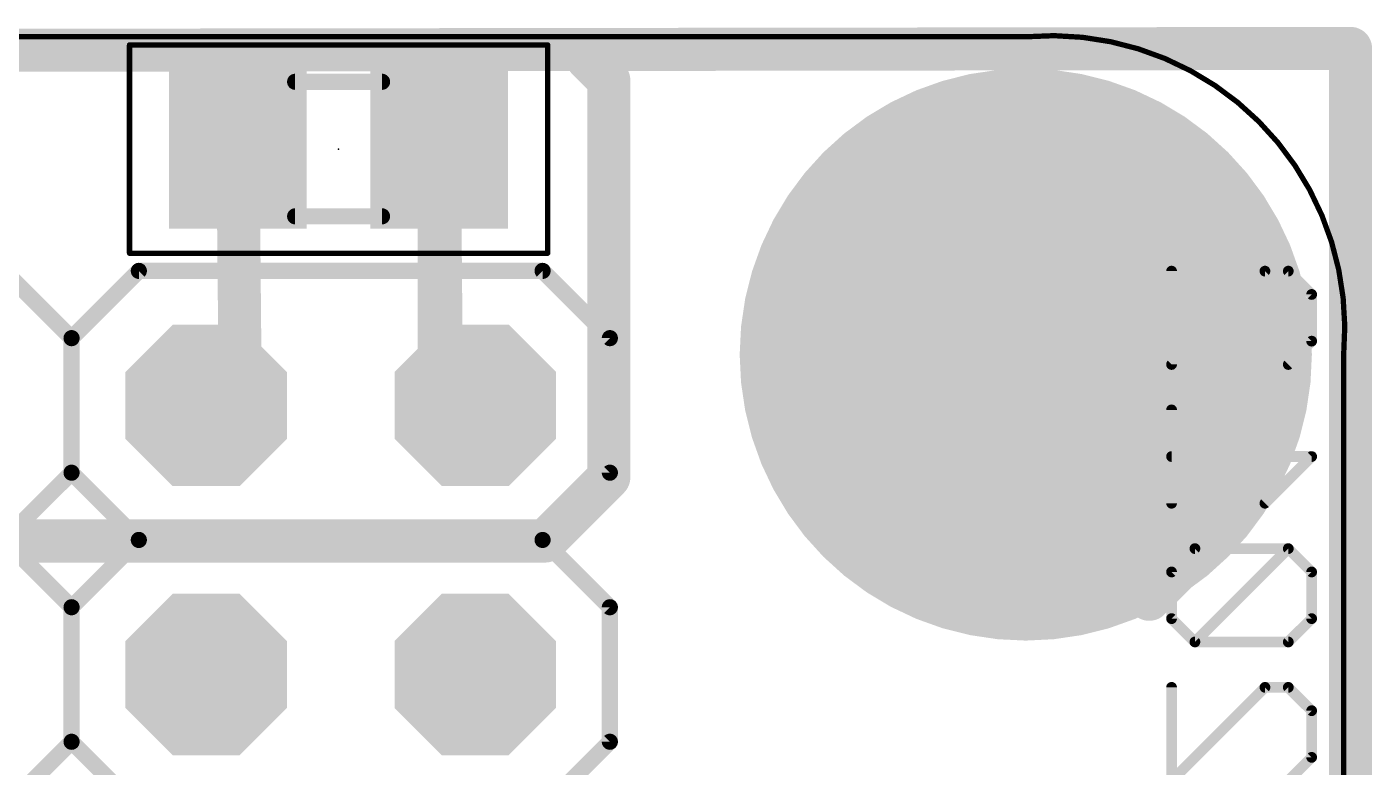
# Model space of a CAD drawing. Extents: x 0.7 to 92.9, y 0.2 to 40.4.
# Drawn here: x 38.11 to 50.8, y 33.42 to 40.4 of the extents above; entities that cross this region are included whole.
import ezdxf

# ---------------------------------------------------------------- set-up
doc = ezdxf.new("R2010")
doc.units = 0
for name, color, linetype in [('1', 14, 'CONTINUOUS'), ('16', 174, 'CONTINUOUS'), ('17', 94, 'CONTINUOUS'), ('20', 178, 'CONTINUOUS'), ('21', 250, 'CONTINUOUS'), ('23', 178, 'CONTINUOUS'), ('24', 178, 'CONTINUOUS'), ('39', 14, 'CONTINUOUS'), ('40', 174, 'CONTINUOUS'), ('51', 250, 'CONTINUOUS'), ('52', 250, 'CONTINUOUS')]:
    doc.layers.add(name, color=color, linetype=linetype)

# ---------------------------------------------------------------- blocks, each defined once
blk = doc.blocks.new('RECT')
blk.add_solid([(-0.5, -0.5), (0.5, -0.5), (-0.5, 0.5), (0.5, 0.5)])
blk = doc.blocks.new('OCTAGONP')
at = {"const_width": 0.5}
blk.add_lwpolyline([(-0.25, -0.1036), (-0.25, 0.1036), (-0.1036, 0.25), (0.1036, 0.25), (0.25, 0.1036), (0.25, -0.1036), (0.1036, -0.25), (-0.1036, -0.25), (-0.25, -0.1036), (-0.25, 0.1036)], dxfattribs=at)
blk = doc.blocks.new('ROUNDP')
at = {"const_width": 0.5}
blk.add_lwpolyline([(0, -0.25, 1), (0, 0.25, 1), (0, -0.25)], format="xyb", dxfattribs=at)

msp = doc.modelspace()

# ---------------------------------------------------------------- linework, layer by layer
at = {"layer": '1', "const_width": 0.4064}
for points in [[(40.1, 39.25), (40.12, 37.15)], [(42, 39.25), (42.02, 37.15)], [(40.12, 37.15), (39.8, 36.83)], [(42.02, 37.15), (42.34, 36.83)]]:
    msp.add_lwpolyline(points, dxfattribs=at)
at = {"layer": '1', "const_width": 0.2032}
for points in [[(40.2016, 39.251, 1), (39.9984, 39.249)], [(42.1016, 39.251, 1), (41.8984, 39.249)], [(40.1918, 37.0782, 1), (40.0482, 37.2218)], [(42.0918, 37.2218, 1), (41.9482, 37.0782)], [(40.0184, 37.149, 1), (40.2216, 37.151)], [(41.9184, 37.149, 1), (42.1216, 37.151)], [(39.7282, 36.9018, 1), (39.8718, 36.7582)], [(42.2682, 36.7582, 1), (42.4118, 36.9018)]]:
    msp.add_lwpolyline(points, format="xyb", dxfattribs=at)
at = {"layer": '16', "const_width": 0.4064}
for points in [[(14.75, 40.15), (50.6, 40.2)], [(50.6, 40.2), (50.6, 0.55)], [(42, 39.25), (42, 37.17)], [(42, 37.17), (42.34, 36.83)]]:
    msp.add_lwpolyline(points, dxfattribs=at)
at = {"layer": '16', "const_width": 0.2032}
for points in [[(50.7016, 40.2, 1), (50.4984, 40.2)], [(50.6001, 40.0984, 1), (50.5999, 40.3016)], [(42.1016, 39.25, 1), (41.8984, 39.25)], [(42.0718, 37.2418, 1), (41.9282, 37.0982)], [(41.8984, 37.17, 1), (42.1016, 37.17)], [(42.2682, 36.7582, 1), (42.4118, 36.9018)]]:
    msp.add_lwpolyline(points, format="xyb", dxfattribs=at)
at = {"layer": '20', "const_width": 0.05}
for points in [[(13.745, 40.31), (47.535, 40.31)], [(50.535, 3.31), (50.535, 37.31)]]:
    msp.add_lwpolyline(points, dxfattribs=at)
at = {"layer": '20'}
for points, const_width in [([(50.535, 37.31, 0.4663), (47.535, 40.31)], 0.05), ([(47.5339, 40.3225, 1), (47.5361, 40.2975)], 0.025), ([(47.535, 40.2975, 1), (47.535, 40.3225)], 0.025), ([(50.5475, 37.31, 1), (50.5225, 37.31)], 0.025), ([(50.5225, 37.3111, 1), (50.5475, 37.3089)], 0.025)]:
    msp.add_lwpolyline(points, format="xyb", dxfattribs=dict(at, const_width=const_width))
at = {"layer": '21', "const_width": 0.1524}
for points in [[(37.895, 38.1), (38.53, 37.465)], [(38.53, 37.465), (39.165, 38.1)], [(39.165, 38.1), (42.975, 38.1)], [(42.975, 38.1), (43.61, 37.465)], [(38.53, 37.465), (38.53, 36.195)], [(38.53, 37.465), (38.53, 36.195)], [(43.61, 37.465), (43.61, 36.195)], [(37.895, 35.56), (38.53, 36.195)], [(39.165, 35.56), (38.53, 36.195)], [(42.975, 35.56), (43.61, 36.195)], [(37.895, 35.56), (38.53, 34.925)], [(38.53, 34.925), (39.165, 35.56)], [(39.165, 35.56), (42.975, 35.56)], [(42.975, 35.56), (43.61, 34.925)], [(38.53, 34.925), (38.53, 33.655)], [(38.53, 34.925), (38.53, 33.655)], [(43.61, 34.925), (43.61, 33.655)], [(37.895, 33.02), (38.53, 33.655)], [(39.165, 33.02), (38.53, 33.655)], [(42.975, 33.02), (43.61, 33.655)]]:
    msp.add_lwpolyline(points, dxfattribs=at)
at = {"layer": '21', "const_width": 0.0762}
for points in [[(39.165, 38.1381, 1), (39.165, 38.0619)], [(39.1919, 38.0731, 1), (39.1381, 38.1269)], [(43.0019, 38.1269, 1), (42.9481, 38.0731)], [(42.975, 38.0619, 1), (42.975, 38.1381)], [(38.5681, 37.465, 1), (38.4919, 37.465)], [(38.5681, 37.465, 1), (38.4919, 37.465)], [(38.5031, 37.4919, 1), (38.5569, 37.4381)], [(38.5031, 37.4381, 1), (38.5569, 37.4919)], [(43.6481, 37.465, 1), (43.5719, 37.465)], [(43.5831, 37.4381, 1), (43.6369, 37.4919)], [(38.4919, 36.195, 1), (38.5681, 36.195)], [(38.4919, 36.195, 1), (38.5681, 36.195)], [(38.5569, 36.2219, 1), (38.5031, 36.1681)], [(38.5569, 36.1681, 1), (38.5031, 36.2219)], [(43.5719, 36.195, 1), (43.6481, 36.195)], [(43.6369, 36.1681, 1), (43.5831, 36.2219)], [(39.165, 35.5981, 1), (39.165, 35.5219)], [(39.1919, 35.5331, 1), (39.1381, 35.5869)], [(39.1381, 35.5331, 1), (39.1919, 35.5869)], [(43.0019, 35.5869, 1), (42.9481, 35.5331)], [(42.9481, 35.5869, 1), (43.0019, 35.5331)], [(42.975, 35.5219, 1), (42.975, 35.5981)], [(38.5681, 34.925, 1), (38.4919, 34.925)], [(38.5681, 34.925, 1), (38.4919, 34.925)], [(38.5031, 34.9519, 1), (38.5569, 34.8981)], [(38.5031, 34.8981, 1), (38.5569, 34.9519)], [(43.6481, 34.925, 1), (43.5719, 34.925)], [(43.5831, 34.8981, 1), (43.6369, 34.9519)], [(38.4919, 33.655, 1), (38.5681, 33.655)], [(38.4919, 33.655, 1), (38.5681, 33.655)], [(38.5569, 33.6819, 1), (38.5031, 33.6281)], [(38.5569, 33.6281, 1), (38.5031, 33.6819)], [(43.5719, 33.655, 1), (43.6481, 33.655)], [(43.6369, 33.6281, 1), (43.5831, 33.6819)]]:
    msp.add_lwpolyline(points, format="xyb", dxfattribs=at)
at = {"layer": '23'}
msp.add_point((41.05, 39.25), dxfattribs=at)
at = {"layer": '24'}
msp.add_point((41.05, 39.25), dxfattribs=at)
at = {"layer": '39', "const_width": 0.0508}
for points in [[(39.077, 38.267), (39.077, 40.233)], [(39.077, 40.233), (43.023, 40.233)], [(43.023, 40.233), (43.023, 38.267)], [(43.023, 38.267), (39.077, 38.267)]]:
    msp.add_lwpolyline(points, dxfattribs=at)
at = {"layer": '39', "const_width": 0.0254}
for points in [[(39.0897, 40.233, 1), (39.0643, 40.233)], [(39.077, 40.2457, 1), (39.077, 40.2203)], [(43.0357, 40.233, 1), (43.0103, 40.233)], [(43.023, 40.2203, 1), (43.023, 40.2457)], [(39.077, 38.2797, 1), (39.077, 38.2543)], [(39.0643, 38.267, 1), (39.0897, 38.267)], [(43.0103, 38.267, 1), (43.0357, 38.267)], [(43.023, 38.2543, 1), (43.023, 38.2797)]]:
    msp.add_lwpolyline(points, format="xyb", dxfattribs=at)
at = {"layer": '40', "const_width": 0.0508}
for points in [[(43.023, 40.233), (39.077, 40.233)], [(39.077, 40.233), (39.077, 38.267)], [(43.023, 38.267), (43.023, 40.233)], [(39.077, 38.267), (43.023, 38.267)]]:
    msp.add_lwpolyline(points, dxfattribs=at)
at = {"layer": '40', "const_width": 0.0254}
for points in [[(39.077, 40.2457, 1), (39.077, 40.2203)], [(39.0897, 40.233, 1), (39.0643, 40.233)], [(43.0357, 40.233, 1), (43.0103, 40.233)], [(43.023, 40.2203, 1), (43.023, 40.2457)], [(39.077, 38.2797, 1), (39.077, 38.2543)], [(39.0643, 38.267, 1), (39.0897, 38.267)], [(43.0103, 38.267, 1), (43.0357, 38.267)], [(43.023, 38.2543, 1), (43.023, 38.2797)]]:
    msp.add_lwpolyline(points, format="xyb", dxfattribs=at)
at = {"layer": '51'}
for points, const_width in [([(43.6, 39.9), (43.4, 40.1)], 0.4064), ([(43.6, 36.15), (43.6, 39.9)], 0.4064), ([(41.46, 39.885), (40.64, 39.885)], 0.1524), ([(41.46, 38.615), (40.64, 38.615)], 0.1524), ([(48.9108, 38.0977), (48.9108, 37.2165)], 0.1016), ([(48.9108, 37.2165), (49.7921, 38.0977)], 0.1016), ([(49.7921, 38.0977), (50.0124, 38.0977)], 0.1016), ([(50.0124, 38.0977), (50.2327, 37.8774)], 0.1016), ([(50.2327, 37.8774), (50.2327, 37.4368)], 0.1016), ([(50.2327, 37.4368), (50.0124, 37.2165)], 0.1016), ([(48.9108, 35.9067), (48.9108, 36.788)], 0.1016), ([(43, 35.55), (43.6, 36.15)], 0.4064), ([(50.2327, 36.3474), (48.9108, 36.3474)], 0.1016), ([(49.7921, 35.9067), (50.2327, 36.3474)], 0.1016), ([(49.3, 35.6), (48.7, 35)], 0.4064), ([(22.75, 35.55), (43, 35.55)], 0.4064), ([(49.1311, 35.4783), (48.9108, 35.258)], 0.1016), ([(50.0124, 35.4783), (49.1311, 35.4783)], 0.1016), ([(49.1311, 34.597), (50.0124, 35.4783)], 0.1016), ([(50.2327, 35.258), (50.0124, 35.4783)], 0.1016), ([(48.9108, 35.258), (48.9108, 34.8173)], 0.1016), ([(50.2327, 34.8173), (50.2327, 35.258)], 0.1016), ([(48.9108, 34.8173), (49.1311, 34.597)], 0.1016), ([(50.0124, 34.597), (50.2327, 34.8173)], 0.1016), ([(49.1311, 34.597), (50.0124, 34.597)], 0.1016), ([(48.9108, 34.1686), (48.9108, 33.2873)], 0.1016), ([(48.9108, 33.2873), (49.7921, 34.1686)], 0.1016), ([(49.7921, 34.1686), (50.0124, 34.1686)], 0.1016), ([(50.0124, 34.1686), (50.2327, 33.9483)], 0.1016), ([(50.2327, 33.9483), (50.2327, 33.5076)], 0.1016), ([(50.2327, 33.5076), (50.0124, 33.2873)], 0.1016)]:
    msp.add_lwpolyline(points, dxfattribs=dict(at, const_width=const_width))
for points, const_width in [([(43.4718, 40.1718, 1), (43.3282, 40.0282)], 0.2032), ([(43.7016, 39.9, 1), (43.4984, 39.9)], 0.2032), ([(43.5282, 39.8282, 1), (43.6718, 39.9718)], 0.2032), ([(40.64, 39.9231, 1), (40.64, 39.8469)], 0.0762), ([(41.46, 39.8469, 1), (41.46, 39.9231)], 0.0762), ([(40.64, 38.6531, 1), (40.64, 38.5769)], 0.0762), ([(41.46, 38.5769, 1), (41.46, 38.6531)], 0.0762), ([(48.9362, 38.0977, 1), (48.8854, 38.0977)], 0.0508), ([(49.7921, 38.1231, 1), (49.7921, 38.0723)], 0.0508), ([(49.81, 38.0798, 1), (49.7741, 38.1157)], 0.0508), ([(50.0304, 38.1157, 1), (49.9944, 38.0798)], 0.0508), ([(50.0124, 38.0723, 1), (50.0124, 38.1231)], 0.0508), ([(50.2581, 37.8774, 1), (50.2073, 37.8774)], 0.0508), ([(50.2148, 37.8595, 1), (50.2507, 37.8954)], 0.0508), ([(50.2073, 37.4368, 1), (50.2581, 37.4368)], 0.0508), ([(50.2507, 37.4188, 1), (50.2148, 37.4547)], 0.0508), ([(48.8928, 37.2344, 1), (48.9288, 37.1985)], 0.0508), ([(48.8854, 37.2165, 1), (48.9362, 37.2165)], 0.0508), ([(49.9944, 37.2344, 1), (50.0304, 37.1985)], 0.0508), ([(48.9362, 36.788, 1), (48.8854, 36.788)], 0.0508), ([(43.6718, 36.0782, 1), (43.5282, 36.2218)], 0.2032), ([(48.9108, 36.3728, 1), (48.9108, 36.322)], 0.0508), ([(50.2507, 36.3294, 1), (50.2148, 36.3653)], 0.0508), ([(50.2327, 36.322, 1), (50.2327, 36.3728)], 0.0508), ([(43.4984, 36.15, 1), (43.7016, 36.15)], 0.2032), ([(48.8854, 35.9067, 1), (48.9362, 35.9067)], 0.0508), ([(49.7741, 35.9247, 1), (49.81, 35.8888)], 0.0508), ([(49.3718, 35.5282, 1), (49.2282, 35.6718)], 0.2032), ([(42.9282, 35.6218, 1), (43.0718, 35.4782)], 0.2032), ([(43, 35.4484, 1), (43, 35.6516)], 0.2032), ([(49.1311, 35.5037, 1), (49.1311, 35.4529)], 0.0508), ([(49.1491, 35.4603, 1), (49.1132, 35.4963)], 0.0508), ([(50.0304, 35.4963, 1), (49.9944, 35.4603)], 0.0508), ([(50.0304, 35.4603, 1), (49.9944, 35.4963)], 0.0508), ([(50.0124, 35.4529, 1), (50.0124, 35.5037)], 0.0508), ([(48.9362, 35.258, 1), (48.8854, 35.258)], 0.0508), ([(48.8928, 35.2759, 1), (48.9288, 35.24)], 0.0508), ([(50.2581, 35.258, 1), (50.2073, 35.258)], 0.0508), ([(50.2148, 35.24, 1), (50.2507, 35.2759)], 0.0508), ([(48.6282, 35.0718, 1), (48.7718, 34.9282)], 0.2032), ([(48.9288, 34.8353, 1), (48.8928, 34.7994)], 0.0508), ([(48.8854, 34.8173, 1), (48.9362, 34.8173)], 0.0508), ([(50.2073, 34.8173, 1), (50.2581, 34.8173)], 0.0508), ([(50.2507, 34.7994, 1), (50.2148, 34.8353)], 0.0508), ([(49.1311, 34.6224, 1), (49.1311, 34.5716)], 0.0508), ([(49.1132, 34.615, 1), (49.1491, 34.5791)], 0.0508), ([(49.1132, 34.5791, 1), (49.1491, 34.615)], 0.0508), ([(49.9944, 34.615, 1), (50.0304, 34.5791)], 0.0508), ([(50.0124, 34.5716, 1), (50.0124, 34.6224)], 0.0508), ([(48.9362, 34.1686, 1), (48.8854, 34.1686)], 0.0508), ([(49.7921, 34.194, 1), (49.7921, 34.1432)], 0.0508), ([(49.81, 34.1506, 1), (49.7741, 34.1865)], 0.0508), ([(50.0304, 34.1865, 1), (49.9944, 34.1506)], 0.0508), ([(50.0124, 34.1432, 1), (50.0124, 34.194)], 0.0508), ([(50.2581, 33.9483, 1), (50.2073, 33.9483)], 0.0508), ([(50.2148, 33.9303, 1), (50.2507, 33.9662)], 0.0508), ([(50.2073, 33.5076, 1), (50.2581, 33.5076)], 0.0508), ([(50.2507, 33.4896, 1), (50.2148, 33.5256)], 0.0508)]:
    msp.add_lwpolyline(points, format="xyb", dxfattribs=dict(at, const_width=const_width))
at = {"layer": '52', "const_width": 0.1524}
for points in [[(40.64, 39.885), (41.46, 39.885)], [(40.64, 38.615), (41.46, 38.615)]]:
    msp.add_lwpolyline(points, dxfattribs=at)
at = {"layer": '52', "const_width": 0.0762}
for points in [[(40.64, 39.9231, 1), (40.64, 39.8469)], [(41.46, 39.8469, 1), (41.46, 39.9231)], [(40.64, 38.6531, 1), (40.64, 38.5769)], [(41.46, 38.5769, 1), (41.46, 38.6531)]]:
    msp.add_lwpolyline(points, format="xyb", dxfattribs=at)

# ---------------------------------------------------------------- block references
at = {"layer": '1', "xscale": 1.3, "yscale": 1.5, "rotation": 180}
for p in [(40.1, 39.25), (42, 39.25)]:
    msp.add_blockref('RECT', p, dxfattribs=at)
at = {"layer": '16', "xscale": 1.3, "yscale": 1.5}
for p in [(40.1, 39.25), (42, 39.25)]:
    msp.add_blockref('RECT', p, dxfattribs=at)
at = {"layer": '17'}
for name, p, xscale, yscale, rotation in [('ROUNDP', (47.535, 37.31), 5.4, 5.4, 180), ('ROUNDP', (47.535, 37.31), 5.4, 5.4, 180), ('OCTAGONP', (39.8, 36.83), 1.524, 1.524, 90), ('OCTAGONP', (39.8, 36.83), 1.524, 1.524, 90), ('OCTAGONP', (42.34, 36.83), 1.524, 1.524, 90), ('OCTAGONP', (42.34, 36.83), 1.524, 1.524, 90), ('OCTAGONP', (39.8, 34.29), 1.524, 1.524, 90), ('OCTAGONP', (39.8, 34.29), 1.524, 1.524, 90), ('OCTAGONP', (42.34, 34.29), 1.524, 1.524, 90), ('OCTAGONP', (42.34, 34.29), 1.524, 1.524, 90)]:
    msp.add_blockref(name, p, dxfattribs=dict(at, xscale=xscale, yscale=yscale, rotation=rotation))
at = {"layer": '51'}
for p, xscale, yscale, rotation in [((40.3186, 39.2485), 0.65, 1.4, 180), ((41.7918, 39.2485), 0.65, 1.4, 180), ((39.8, 36.83), 0.508, 0.508, 90), ((42.34, 36.83), 0.508, 0.508, 90), ((39.8, 34.29), 0.508, 0.508, 90), ((42.34, 34.29), 0.508, 0.508, 90)]:
    msp.add_blockref('RECT', p, dxfattribs=dict(at, xscale=xscale, yscale=yscale, rotation=rotation))
at = {"layer": '52', "xscale": 0.65, "yscale": 1.4}
for p in [(40.3082, 39.2485), (41.7814, 39.2485)]:
    msp.add_blockref('RECT', p, dxfattribs=at)

doc.saveas('drawing.dxf')
